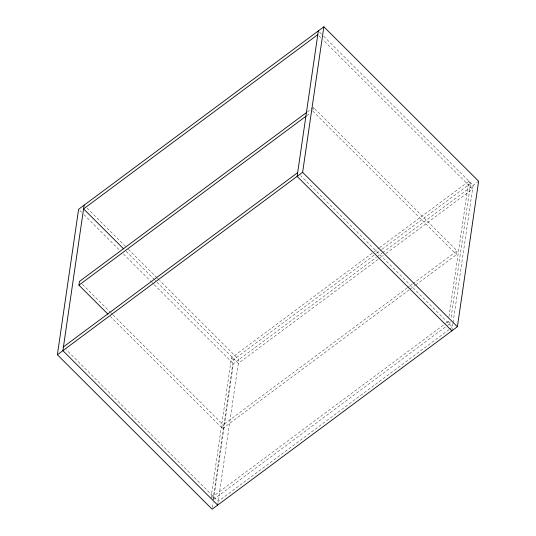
<?xml version="1.0" encoding="UTF-8"?>
<svg xmlns="http://www.w3.org/2000/svg" width="536" height="536" viewBox="0 0 536 536"><rect width="100%" height="100%" fill="white"/><g stroke="black" fill="none" stroke-linecap="round" stroke-linejoin="round"><path stroke-width="0.4" stroke-dasharray="2.68 2.01" d="M210.996 498.018L231.438 357.927L373.538 252.208M110.262 316.454L222.634 428.586L223.177 424.847L406.817 288.221M212.933 499.947L233.374 359.857L376.138 253.635M212.39 507.545L213.114 502.587M213.596 499.277L233.374 363.703L376.466 257.247M217.663 505.093L238.889 359.602L159.735 280.609M312.93 110.403L313.366 107.414L457.081 250.821L456.538 254.567L415.655 284.985M446.267 322.98L448.277 321.486L448.518 319.838M449 316.541L468.712 181.396L470.648 183.325L450.937 318.471M447.533 325.412L450.213 323.416L450.454 321.768M451.882 330.846L452.967 323.402M453.088 322.578L473.107 185.349L323.65 36.214M307.336 111.903L310.686 109.404M311.356 108.909L313.366 107.414M306.793 115.642L310.143 113.15M374.208 251.706L378.898 248.215M379.568 247.719L468.712 181.396M376.808 253.139L381.505 249.649M382.175 249.153L470.648 183.325M377.136 256.744L381.833 253.253M382.503 252.751L478.012 181.697M377.934 259.491L238.346 363.341L155.051 280.221M378.604 258.989L383.3 255.498M385.987 253.501L472.558 189.087L323.108 39.952M407.487 287.725L412.177 284.234M412.847 283.732L457.081 250.821M222.634 428.586L409.625 289.467M410.295 288.971L414.985 285.48M211.673 497.515L445.597 323.483M213.603 499.452L446.863 325.908M449.068 329.6L218.212 501.354L66.397 349.854M449.738 329.097L452.424 327.101L300.609 175.607M319.516 32.086L323.061 35.624M318.967 35.825L320.742 37.594M312.823 111.153L456.538 254.567M448.277 321.486L450.213 323.416M87.073 208.102L125.471 246.419M128.426 249.367L156.78 277.661M157.37 278.251L159.145 280.02M126.107 251.337L154.462 279.631M231.438 357.927L233.374 359.857M79.784 210.44L81.559 212.209M83.918 214.568L119.957 250.526M123.501 254.064L151.259 281.769M151.856 282.358L153.624 284.127M154.214 284.716L233.374 363.703M82.417 284.388L110.215 312.126M110.805 312.716L112.58 314.485M113.176 315.074L223.177 424.847"/><path stroke-width="0.8" d="M57.379 354.758L78.604 209.261L323.851 26.8L478.621 181.242L457.396 326.739L212.149 509.2L57.379 354.758L302.626 172.297L323.851 26.8M84.118 205.154L62.893 350.651L217.663 505.093M107.897 314.096L78.919 285.179L79.462 281.434L306.666 112.399M318.337 30.907L297.112 176.398L451.882 330.846M317.788 34.646L83.576 208.899L123.742 248.979M78.919 285.179L306.123 116.138M63.442 346.913L297.654 172.659M302.626 172.297L457.396 326.739"/></g></svg>
